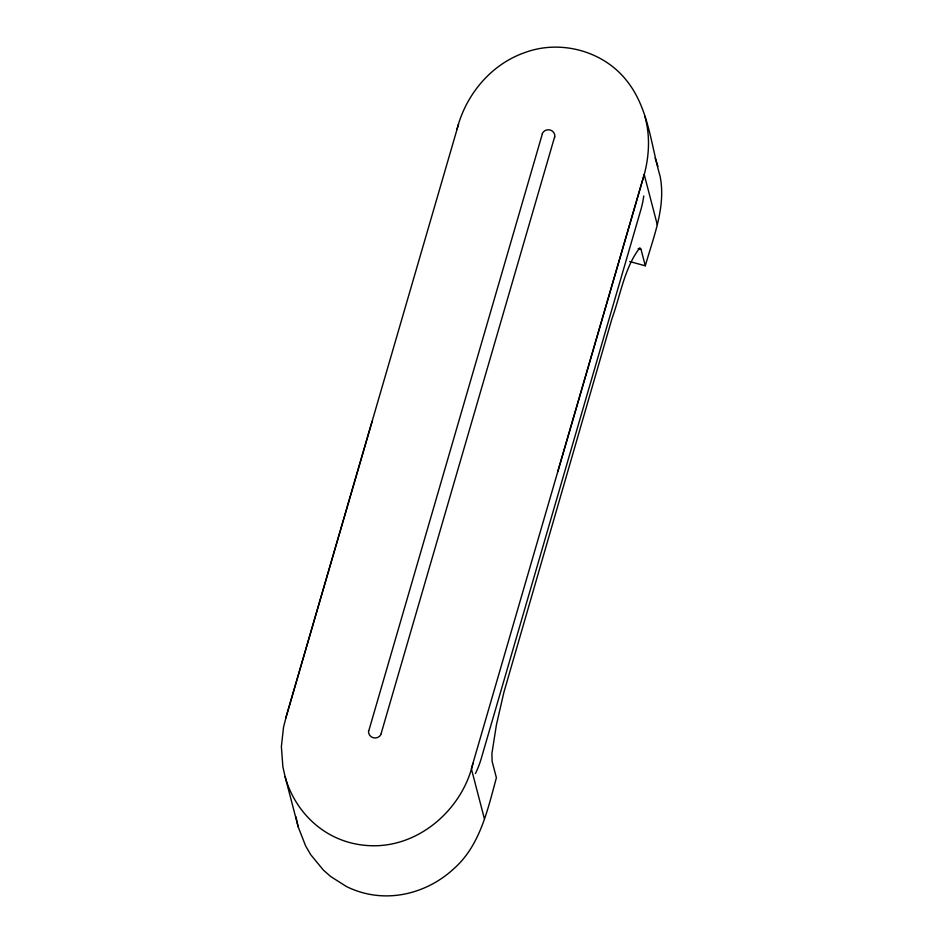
<?xml version="1.0" encoding="UTF-8"?>
<svg xmlns="http://www.w3.org/2000/svg" width="943" height="943" viewBox="0 0 943 943"><rect width="100%" height="100%" fill="white"/><g stroke="black" fill="none" stroke-linecap="round" stroke-linejoin="round"><path stroke-width="1.41" d="M368.831 730.66L542.272 134.154M554.567 137.089L381.125 733.595M372.155 421.226L286.354 716.067L283.513 727.336L281.379 746.561L282.865 766.647L285.092 776.643L298.165 826.811L305.615 845.918L310.742 854.712L323.39 870.106L330.663 876.507L346.399 886.503A89.396 87.569 -14.6 0 0 380.182 895.673C406.999 897.536 433.898 887.115 453.536 868.986C480.011 845.883 487.578 810.013 496.395 777.763L492.105 761.284L491.904 753.551L496.407 724.884L503.88 692.362L611.995 318.522C620.529 295.076 624.455 267.647 639.837 247.809L641.016 249.317L645.307 265.796L629.724 261.565M645.307 265.796C653.428 236.882 666.1 207.036 660.135 176.353C650.753 143.949 648.395 107.29 626.293 80.19C602.683 50.58 560.036 39.429 524.709 52.619C490.678 64.501 465.63 95.054 456.919 129.556M285.729 718.342L458.569 124.099M557.784 471.618L642.666 179.972C649.079 159.391 650.753 137.136 644.835 116.189M473.009 763.276C461.999 810.579 416.83 849.395 367.11 845.506A89.396 87.569 -14.6 0 1 333.327 836.335C309.61 824.559 292.071 802.057 285.092 776.643M638.175 248.551L641.016 249.317M655.137 158L657.908 166.357M657.271 224.658L644.21 174.502L471.37 768.734L484.431 818.901M295.937 816.803L298.165 826.811M643.751 195.991A96.681 94.701 -14.6 0 1 640.827 209.888L481.284 758.42A96.681 94.701 -14.6 0 1 475.461 773.496M381.208 734.055A6.648 6.507 -14.6 0 1 368.56 730.625M542.19 133.694A6.648 6.507 -14.6 0 1 554.838 137.124"/></g></svg>
